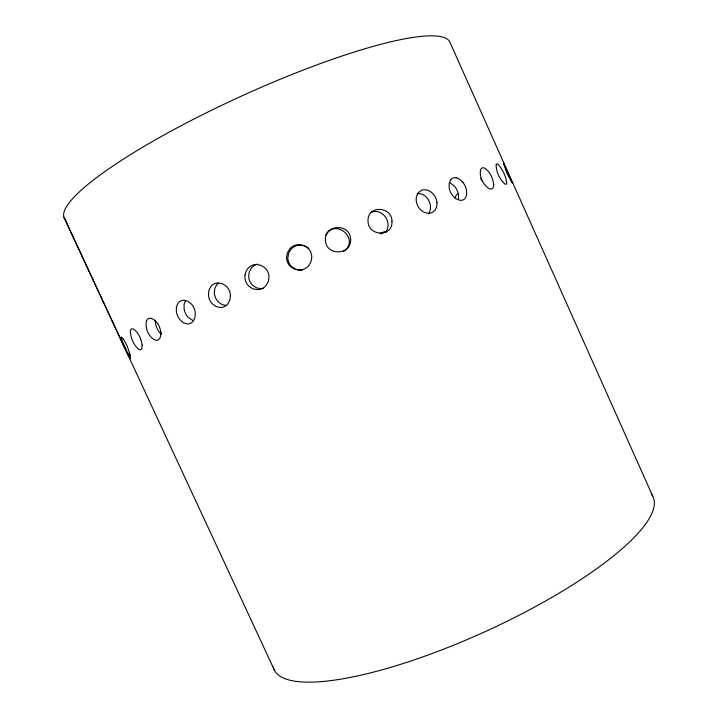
<?xml version="1.0" encoding="UTF-8"?>
<svg xmlns="http://www.w3.org/2000/svg" width="718" height="718" viewBox="0 0 718 718"><rect width="100%" height="100%" fill="white"/><g stroke="black" fill="none" stroke-linecap="round" stroke-linejoin="round"><path stroke-width="1.08" d="M130.317 358.094L130.29 358.803L126.889 352.637L63.992 217.348L274.626 670.612M458.578 198.931L458.506 194.829A11.955 7.458 63.6 0 0 454.79 186.527L450.006 182.632M455.068 198.509L455.975 195.673A9.567 5.915 71.9 0 1 457.698 193.896M428.466 213.946C434.184 206.102 427.093 192.478 417.275 193.663M185.531 300.689L184.113 304.396L184.095 308.812A12.116 8.625 67.9 0 0 187.954 317.185L193.07 320.641M450.635 179.895L449.208 183.243L449.118 187.488A12.053 8.329 63.3 0 0 452.932 195.942L456.226 198.868L459.78 200.259A12.035 7.871 59.7 0 0 465.426 198.024L466.655 194.749L466.574 190.62A12.053 7.476 63.7 0 0 462.832 182.246M385.198 232.399C393.374 223.388 382.613 207.547 371.242 212.322M325.819 235.037C335.979 217.482 360.409 240.108 343.599 251.408M386.14 232.219L384.507 232.094A8.993 8.329 81 0 0 379.939 233.727M226.188 305.482L221.997 304.558L218.308 301.928A12.35 10.447 69.5 0 1 214.359 293.384L214.727 288.744L216.674 284.786A12.35 10.761 64.2 0 1 218.164 283.26M304.647 245.888L299.81 245.098A12.574 12.484 64.2 0 0 291.113 249.11L288.573 253.283L287.819 258.13A12.574 12.43 80.6 0 0 291.822 266.881L295.96 269.456L300.761 270.237A12.529 12.448 -73.7 0 0 302.386 270.067M456.325 177.759L459.717 179.276L462.823 182.255M306.855 246.974L303.57 245.412L298.688 244.614A12.718 12.628 64.7 0 0 289.901 248.67L287.335 252.898L286.572 257.789A12.718 12.565 80.9 0 0 290.611 266.638L294.793 269.241L299.657 270.031A12.673 12.592 -75.2 0 0 308.444 265.992L311.038 261.774L311.827 256.882A12.709 12.664 66.8 0 0 307.789 248.024L305.805 246.507M307.51 247.477L308.812 248.473M161.424 334.516C157.484 330.89 155.411 325.532 155.16 320.237M480.737 178.629L481.796 180.577M125.129 348.894L121.351 340.17M652.761 496.237L450.177 42.802A211.936 37.399 -24.5 0 0 236.195 98.519A211.936 37.399 -24.5 0 0 65.885 220.22M508.515 174.833L509.726 177.66M160.679 330.962L160.976 334.193M651.666 494.487A208.229 52.953 -24.5 0 1 485.664 631.409A208.229 52.953 -24.5 0 1 273.244 666.995M450.626 179.895A12.053 7.934 67 0 1 456.325 177.768M381.796 233.933A8.93 8.275 80.8 0 1 384.399 231.932M257.493 264.107A12.502 11.919 64.2 0 0 251.578 267.724L249.254 271.844L248.652 276.618A12.502 11.721 72.4 0 0 252.628 285.297L256.613 287.882L261.19 288.699A12.475 11.856 82.7 0 0 263.497 288.394M496.12 164.853C496.129 171.925 499.629 178.979 504.628 183.889L506.073 184.364L506.737 183.323C506.037 176.404 502.762 169.681 498.283 164.413L496.892 163.83L496.12 164.853M230.442 295.107L229.957 299.855L227.857 303.876A12.457 10.788 75.5 0 1 220.39 307.501L216.163 306.568L212.429 303.911A12.475 10.537 69.5 0 1 208.453 295.277L208.812 290.602L210.769 286.608A12.475 10.833 64.4 0 1 218.209 282.901L222.571 283.781L226.439 286.401A12.475 11.102 70 0 1 230.442 295.107M244.964 275.012L244.883 277.462A12.637 11.847 72.5 0 0 248.904 286.24L252.933 288.842L257.556 289.677A12.619 11.982 82.1 0 0 265.893 285.737L268.335 281.564L269.026 276.708A12.637 12.197 73.5 0 0 264.996 267.895L260.885 265.292L256.164 264.493A12.637 12.035 64.6 0 0 247.845 268.478L246.462 270.426L244.964 275.012M130.514 355.688L130.452 356.837L126.915 351.533L122.015 340.565L121.189 336.904L123.334 338.977L127.041 345.699L130.514 355.688M436.993 202.377L436.715 206.793L434.92 210.428L431.832 212.725C420.981 216.262 411.665 201.157 418.531 192.523L421.699 190.225C429.337 187.838 436.131 195.242 436.993 202.377M142.128 345.107L141.94 348.104L140.907 349.72L139.238 349.72C133.566 345.313 130.389 337.684 130.353 330.585L131.259 328.934L132.992 328.835C138.61 332.147 141.204 338.923 142.128 345.107M503.623 163.417L506.944 173.244L512.499 183.278L503.623 163.417M176.386 307.187L176.377 311.648A12.224 8.67 68 0 0 180.272 320.093L183.602 322.813L187.254 323.908A12.206 9.02 72.4 0 0 193.456 320.775L195.072 317.015L195.242 312.474A12.224 9.433 68.3 0 0 191.302 303.938L187.802 301.255L183.979 300.241A12.224 9.074 64.2 0 0 177.813 303.463L176.386 307.187M391.947 221.315C393.168 237.452 367.858 236.473 368.047 221.153C366.997 204.971 392.019 205.949 391.947 221.315M350.599 239.417C351.578 255.617 325.496 256.084 325.416 240.027C324.473 223.774 350.483 223.334 350.599 239.417M493.715 184.75L493.266 187.542L491.821 188.987L489.568 188.852C483.07 185.118 478.798 176.574 480.764 169.188L482.325 167.77L484.524 168.003C490.08 171.611 492.979 178.351 493.715 184.75M146.535 320.605C144.704 328.018 148.536 337.272 155.689 340.359L158.184 340.027L160.006 338.034C162.51 330.558 158.436 320.766 150.798 318.155L148.249 318.577L146.535 320.605"/></g></svg>
